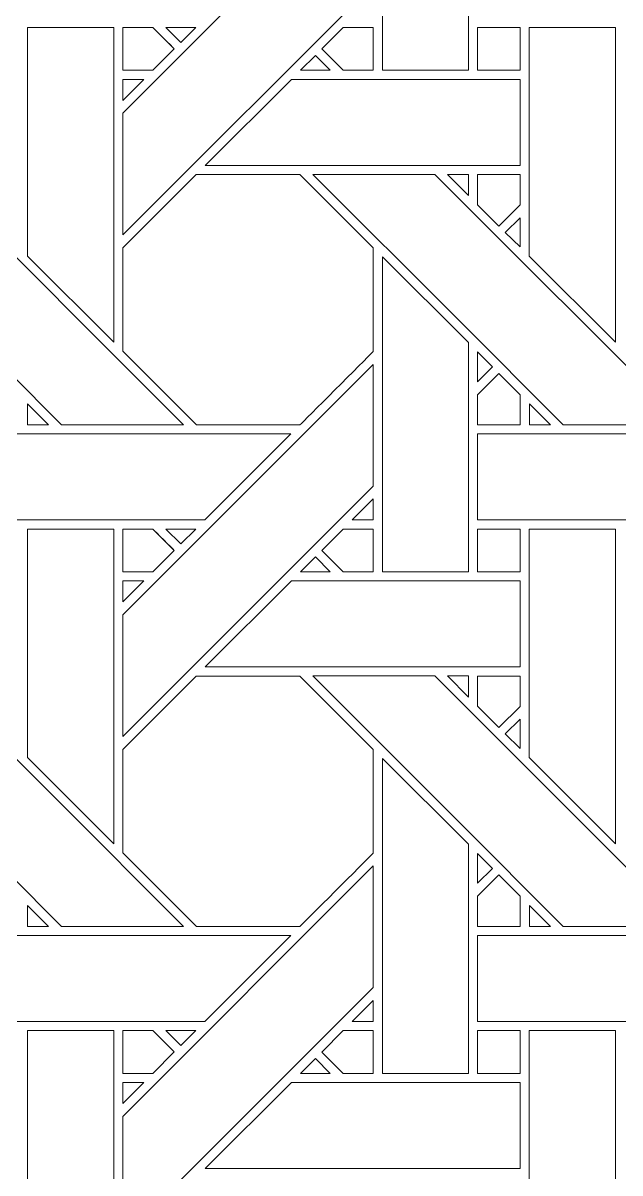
# Model space of a CAD drawing. Header units: inches. Extents: x 3.4 to 21.4, y 0.1 to 18.1.
# Drawn here: x 11.483 to 12.612, y 2.225 to 4.4 of the extents above; entities that cross this region are included whole.
import ezdxf

# ---------------------------------------------------------------- set-up
doc = ezdxf.new("R2010")
doc.units = ezdxf.units.IN
doc.header["$MEASUREMENT"] = 0
doc.layers.add('Design', color=7, linetype='Continuous', lineweight=0)

msp = doc.modelspace()

# ---------------------------------------------------------------- linework, layer by layer
at = {"layer": 'Design'}
for points, knots in [([(3.3829, 18.0948), (3.3829, 18.0948), (3.3829, 0.0948), (3.3829, 0.0948), (3.3829, 0.0948), (21.3829, 0.0948), (21.3829, 0.0948), (21.3829, 0.0948), (21.3829, 18.0948), (21.3829, 18.0948), (21.3829, 18.0948), (3.3829, 18.0948), (3.3829, 18.0948)], [0, 0, 0, 0, 1, 1, 1, 2, 2, 2, 3, 3, 3, 4, 4, 4, 4]), ([(4.2402, 17.2374), (4.2402, 17.2374), (4.2402, 0.9521), (4.2402, 0.9521), (4.2402, 0.9521), (20.5255, 0.9521), (20.5255, 0.9521), (20.5255, 0.9521), (20.5255, 17.2374), (20.5255, 17.2374), (20.5255, 17.2374), (4.2402, 17.2374), (4.2402, 17.2374)], [0, 0, 0, 0, 1, 1, 1, 2, 2, 2, 3, 3, 3, 4, 4, 4, 4]), ([(12.3252, 4.7444), (12.3252, 4.7444), (12.3252, 4.3108), (12.3252, 4.3108), (12.3252, 4.3108), (12.1625, 4.3108), (12.1625, 4.3108), (12.1625, 4.3108), (12.1625, 4.9066), (12.1625, 4.9066), (12.1625, 4.9066), (12.3252, 4.7444), (12.3252, 4.7444)], [0, 0, 0, 0, 1, 1, 1, 2, 2, 2, 3, 3, 3, 4, 4, 4, 4]), ([(11.6717, 4.2294), (11.6717, 4.2294), (12.1453, 4.7031), (12.1453, 4.7031), (12.1453, 4.7031), (12.1453, 4.473), (12.1453, 4.473), (12.1453, 4.473), (11.6717, 3.9994), (11.6717, 3.9994), (11.6717, 3.9994), (11.6717, 4.2294), (11.6717, 4.2294)], [0, 0, 0, 0, 1, 1, 1, 2, 2, 2, 3, 3, 3, 4, 4, 4, 4]), ([(11.6545, 4.3916), (11.6545, 4.3916), (11.6545, 3.7964), (11.6545, 3.7964), (11.6545, 3.7964), (11.4916, 3.9594), (11.4916, 3.9594), (11.4916, 3.9594), (11.4916, 4.3916), (11.4916, 4.3916), (11.4916, 4.3916), (11.6545, 4.3916), (11.6545, 4.3916)], [0, 0, 0, 0, 1, 1, 1, 2, 2, 2, 3, 3, 3, 4, 4, 4, 4]), ([(11.7287, 4.3915), (11.7339, 4.3864), (11.7646, 4.3556), (11.7691, 4.3512), (11.7691, 4.3512), (11.7286, 4.3107), (11.7286, 4.3107), (11.7286, 4.3107), (11.6717, 4.3107), (11.6717, 4.3107), (11.6717, 4.3107), (11.6717, 4.3915), (11.6717, 4.3915), (11.6717, 4.3915), (11.7287, 4.3915), (11.7287, 4.3915)], [0, 0, 0, 0, 1, 1, 1, 2, 2, 2, 3, 3, 3, 4, 4, 4, 5, 5, 5, 5]), ([(11.6717, 4.3915), (11.6717, 4.3915), (11.7287, 4.3915), (11.7287, 4.3915), (11.7337, 4.3865), (11.7645, 4.3557), (11.7691, 4.3512), (11.7691, 4.3512), (11.7286, 4.3107), (11.7286, 4.3107), (11.7286, 4.3107), (11.6717, 4.3107), (11.6717, 4.3107), (11.6717, 4.3107), (11.6717, 4.3915), (11.6717, 4.3915)], [0, 0, 0, 0, 1, 1, 1, 2, 2, 2, 3, 3, 3, 4, 4, 4, 5, 5, 5, 5]), ([(11.8095, 4.3916), (11.8095, 4.3916), (11.7813, 4.3634), (11.7813, 4.3634), (11.7813, 4.3634), (11.7531, 4.3916), (11.7531, 4.3916), (11.7531, 4.3916), (11.8095, 4.3916), (11.8095, 4.3916)], [0, 0, 0, 0, 1, 1, 1, 2, 2, 2, 3, 3, 3, 3]), ([(12.0882, 4.3107), (12.0882, 4.3107), (12.0479, 4.3511), (12.0479, 4.3511), (12.0479, 4.3511), (12.0883, 4.3915), (12.0883, 4.3915), (12.0883, 4.3915), (12.1453, 4.3915), (12.1453, 4.3915), (12.1453, 4.3915), (12.1453, 4.3107), (12.1453, 4.3107), (12.1453, 4.3107), (12.0882, 4.3107), (12.0882, 4.3107)], [0, 0, 0, 0, 1, 1, 1, 2, 2, 2, 3, 3, 3, 4, 4, 4, 5, 5, 5, 5]), ([(12.0479, 4.3511), (12.0479, 4.3511), (12.0883, 4.3915), (12.0883, 4.3915), (12.0883, 4.3915), (12.1453, 4.3915), (12.1453, 4.3915), (12.1453, 4.3915), (12.1453, 4.3107), (12.1453, 4.3107), (12.1453, 4.3107), (12.0882, 4.3107), (12.0882, 4.3107), (12.0882, 4.3107), (12.0479, 4.3511), (12.0479, 4.3511)], [0, 0, 0, 0, 1, 1, 1, 2, 2, 2, 3, 3, 3, 4, 4, 4, 5, 5, 5, 5]), ([(12.3425, 4.3915), (12.3425, 4.3915), (12.4228, 4.3915), (12.4228, 4.3915), (12.4228, 4.3915), (12.4228, 4.3107), (12.4228, 4.3107), (12.4228, 4.3107), (12.3425, 4.3107), (12.3425, 4.3107), (12.3425, 4.3107), (12.3425, 4.3915), (12.3425, 4.3915)], [0, 0, 0, 0, 1, 1, 1, 2, 2, 2, 3, 3, 3, 4, 4, 4, 4]), ([(12.4228, 4.3915), (12.4228, 4.3915), (12.4228, 4.3107), (12.4228, 4.3107), (12.4228, 4.3107), (12.3425, 4.3107), (12.3425, 4.3107), (12.3425, 4.3107), (12.3425, 4.3915), (12.3425, 4.3915), (12.3425, 4.3915), (12.4228, 4.3915), (12.4228, 4.3915)], [0, 0, 0, 0, 1, 1, 1, 2, 2, 2, 3, 3, 3, 4, 4, 4, 4]), ([(12.6032, 4.3916), (12.6032, 4.3916), (12.6032, 3.7964), (12.6032, 3.7964), (12.6032, 3.7964), (12.4403, 3.9594), (12.4403, 3.9594), (12.4403, 3.9594), (12.4403, 4.3916), (12.4403, 4.3916), (12.4403, 4.3916), (12.6032, 4.3916), (12.6032, 4.3916)], [0, 0, 0, 0, 1, 1, 1, 2, 2, 2, 3, 3, 3, 4, 4, 4, 4]), ([(12.064, 4.3108), (12.064, 4.3108), (12.0075, 4.3108), (12.0075, 4.3108), (12.0075, 4.3108), (12.0358, 4.339), (12.0358, 4.339), (12.0358, 4.339), (12.064, 4.3108), (12.064, 4.3108)], [0, 0, 0, 0, 1, 1, 1, 2, 2, 2, 3, 3, 3, 3]), ([(11.7115, 4.2936), (11.7115, 4.2936), (11.6717, 4.2538), (11.6717, 4.2538), (11.6717, 4.2538), (11.6717, 4.2936), (11.6717, 4.2936), (11.6717, 4.2936), (11.7115, 4.2936), (11.7115, 4.2936)], [0, 0, 0, 0, 1, 1, 1, 2, 2, 2, 3, 3, 3, 3]), ([(11.8275, 4.1308), (11.8275, 4.1308), (11.9904, 4.2936), (11.9904, 4.2936), (11.9904, 4.2936), (12.4228, 4.2936), (12.4228, 4.2936), (12.4228, 4.2936), (12.4228, 4.1308), (12.4228, 4.1308), (12.4228, 4.1308), (11.8275, 4.1308), (11.8275, 4.1308)], [0, 0, 0, 0, 1, 1, 1, 2, 2, 2, 3, 3, 3, 4, 4, 4, 4]), ([(11.3565, 3.84), (11.3565, 3.84), (11.0821, 4.1137), (11.0821, 4.1137), (11.0821, 4.1137), (11.313, 4.1137), (11.313, 4.1137), (11.313, 4.1137), (11.7867, 3.64), (11.7867, 3.64), (11.7867, 3.64), (11.5557, 3.64), (11.5557, 3.64), (11.5557, 3.64), (11.3565, 3.84), (11.3565, 3.84)], [0, 0, 0, 0, 1, 1, 1, 2, 2, 2, 3, 3, 3, 4, 4, 4, 5, 5, 5, 5]), ([(11.8104, 4.1136), (11.8104, 4.1136), (12.0066, 4.1136), (12.0066, 4.1136), (12.0066, 4.1136), (12.1453, 3.9749), (12.1453, 3.9749), (12.1453, 3.9749), (12.1453, 3.7787), (12.1453, 3.7787), (12.1275, 3.7608), (12.0156, 3.649), (12.0066, 3.64), (12.0066, 3.64), (11.8109, 3.64), (11.8109, 3.64), (11.8109, 3.64), (11.6717, 3.7793), (11.6717, 3.7793), (11.6717, 3.7793), (11.6717, 3.9749), (11.6717, 3.9749), (11.6717, 3.9749), (11.8104, 4.1136), (11.8104, 4.1136)], [0, 0, 0, 0, 1, 1, 1, 2, 2, 2, 3, 3, 3, 4, 4, 4, 5, 5, 5, 6, 6, 6, 7, 7, 7, 8, 8, 8, 8]), ([(11.6717, 3.7793), (11.6717, 3.7793), (11.6717, 3.9749), (11.6717, 3.9749), (11.6717, 3.9749), (11.8104, 4.1136), (11.8104, 4.1136), (11.8104, 4.1136), (12.0066, 4.1136), (12.0066, 4.1136), (12.0066, 4.1136), (12.1453, 3.9749), (12.1453, 3.9749), (12.1453, 3.9749), (12.1453, 3.7787), (12.1453, 3.7787), (12.1275, 3.7608), (12.0156, 3.649), (12.0066, 3.64), (12.0066, 3.64), (11.8109, 3.64), (11.8109, 3.64), (11.8109, 3.64), (11.6717, 3.7793), (11.6717, 3.7793)], [0, 0, 0, 0, 1, 1, 1, 2, 2, 2, 3, 3, 3, 4, 4, 4, 5, 5, 5, 6, 6, 6, 7, 7, 7, 8, 8, 8, 8]), ([(12.3052, 3.84), (12.3052, 3.84), (12.0308, 4.1137), (12.0308, 4.1137), (12.0308, 4.1137), (12.2618, 4.1137), (12.2618, 4.1137), (12.2618, 4.1137), (12.7354, 3.64), (12.7354, 3.64), (12.7354, 3.64), (12.5044, 3.64), (12.5044, 3.64), (12.5044, 3.64), (12.3052, 3.84), (12.3052, 3.84)], [0, 0, 0, 0, 1, 1, 1, 2, 2, 2, 3, 3, 3, 4, 4, 4, 5, 5, 5, 5]), ([(12.3253, 4.1137), (12.3253, 4.1137), (12.3253, 4.0739), (12.3253, 4.0739), (12.3253, 4.0739), (12.2859, 4.1137), (12.2859, 4.1137), (12.2859, 4.1137), (12.3253, 4.1137), (12.3253, 4.1137)], [0, 0, 0, 0, 1, 1, 1, 2, 2, 2, 3, 3, 3, 3]), ([(12.4228, 4.1137), (12.4228, 4.1137), (12.4228, 4.0561), (12.4228, 4.0561), (12.4228, 4.0561), (12.3828, 4.0161), (12.3828, 4.0161), (12.3828, 4.0161), (12.3425, 4.0564), (12.3425, 4.0564), (12.3425, 4.0564), (12.3425, 4.1137), (12.3425, 4.1137), (12.3425, 4.1137), (12.4228, 4.1137), (12.4228, 4.1137)], [0, 0, 0, 0, 1, 1, 1, 2, 2, 2, 3, 3, 3, 4, 4, 4, 5, 5, 5, 5]), ([(12.3828, 4.0161), (12.3828, 4.0161), (12.3425, 4.0564), (12.3425, 4.0564), (12.3425, 4.0564), (12.3425, 4.1137), (12.3425, 4.1137), (12.3425, 4.1137), (12.4228, 4.1137), (12.4228, 4.1137), (12.4228, 4.1137), (12.4228, 4.0561), (12.4228, 4.0561), (12.4228, 4.0561), (12.3828, 4.0161), (12.3828, 4.0161)], [0, 0, 0, 0, 1, 1, 1, 2, 2, 2, 3, 3, 3, 4, 4, 4, 5, 5, 5, 5]), ([(12.4228, 4.0318), (12.4228, 4.0318), (12.4228, 3.9767), (12.4228, 3.9767), (12.4228, 3.9767), (12.395, 4.0041), (12.395, 4.0041), (12.395, 4.0041), (12.4228, 4.0318), (12.4228, 4.0318)], [0, 0, 0, 0, 1, 1, 1, 2, 2, 2, 3, 3, 3, 3]), ([(12.3252, 3.7957), (12.3252, 3.7957), (12.3252, 3.362), (12.3252, 3.362), (12.3252, 3.362), (12.1625, 3.362), (12.1625, 3.362), (12.1625, 3.362), (12.1625, 3.9579), (12.1625, 3.9579), (12.1625, 3.9579), (12.3252, 3.7957), (12.3252, 3.7957)], [0, 0, 0, 0, 1, 1, 1, 2, 2, 2, 3, 3, 3, 4, 4, 4, 4]), ([(12.3425, 3.7215), (12.3425, 3.7215), (12.3425, 3.7782), (12.3425, 3.7782), (12.3425, 3.7782), (12.3707, 3.7497), (12.3707, 3.7497), (12.3707, 3.7497), (12.3425, 3.7215), (12.3425, 3.7215)], [0, 0, 0, 0, 1, 1, 1, 2, 2, 2, 3, 3, 3, 3]), ([(11.6717, 3.2807), (11.6717, 3.2807), (12.1453, 3.7543), (12.1453, 3.7543), (12.1453, 3.7543), (12.1453, 3.5243), (12.1453, 3.5243), (12.1453, 3.5243), (11.6717, 3.0506), (11.6717, 3.0506), (11.6717, 3.0506), (11.6717, 3.2807), (11.6717, 3.2807)], [0, 0, 0, 0, 1, 1, 1, 2, 2, 2, 3, 3, 3, 4, 4, 4, 4]), ([(12.3425, 3.6398), (12.3425, 3.6398), (12.3425, 3.6971), (12.3425, 3.6971), (12.3425, 3.6971), (12.3829, 3.7374), (12.3829, 3.7374), (12.3829, 3.7374), (12.4232, 3.6971), (12.4232, 3.6971), (12.4232, 3.6971), (12.4232, 3.6398), (12.4232, 3.6398), (12.4232, 3.6398), (12.3425, 3.6398), (12.3425, 3.6398)], [0, 0, 0, 0, 1, 1, 1, 2, 2, 2, 3, 3, 3, 4, 4, 4, 5, 5, 5, 5]), ([(12.3829, 3.7374), (12.3829, 3.7374), (12.4232, 3.6971), (12.4232, 3.6971), (12.4232, 3.6971), (12.4232, 3.6398), (12.4232, 3.6398), (12.4232, 3.6398), (12.3425, 3.6398), (12.3425, 3.6398), (12.3425, 3.6398), (12.3425, 3.6971), (12.3425, 3.6971), (12.3425, 3.6971), (12.3829, 3.7374), (12.3829, 3.7374)], [0, 0, 0, 0, 1, 1, 1, 2, 2, 2, 3, 3, 3, 4, 4, 4, 5, 5, 5, 5]), ([(11.5314, 3.64), (11.5314, 3.64), (11.4917, 3.64), (11.4917, 3.64), (11.4917, 3.64), (11.4917, 3.6798), (11.4917, 3.6798), (11.4917, 3.6798), (11.5314, 3.64), (11.5314, 3.64)], [0, 0, 0, 0, 1, 1, 1, 2, 2, 2, 3, 3, 3, 3]), ([(12.4802, 3.64), (12.4802, 3.64), (12.4405, 3.64), (12.4405, 3.64), (12.4405, 3.64), (12.4405, 3.6798), (12.4405, 3.6798), (12.4405, 3.6798), (12.4802, 3.64), (12.4802, 3.64)], [0, 0, 0, 0, 1, 1, 1, 2, 2, 2, 3, 3, 3, 3]), ([(11.3938, 3.4601), (11.3938, 3.4601), (11.3938, 3.6228), (11.3938, 3.6228), (11.3938, 3.6228), (11.9895, 3.6228), (11.9895, 3.6228), (11.9895, 3.6228), (11.8268, 3.4601), (11.8268, 3.4601), (11.8268, 3.4601), (11.3938, 3.4601), (11.3938, 3.4601)], [0, 0, 0, 0, 1, 1, 1, 2, 2, 2, 3, 3, 3, 4, 4, 4, 4]), ([(12.3425, 3.4601), (12.3425, 3.4601), (12.3425, 3.6228), (12.3425, 3.6228), (12.3425, 3.6228), (12.9383, 3.6228), (12.9383, 3.6228), (12.9383, 3.6228), (12.7755, 3.4601), (12.7755, 3.4601), (12.7755, 3.4601), (12.3425, 3.4601), (12.3425, 3.4601)], [0, 0, 0, 0, 1, 1, 1, 2, 2, 2, 3, 3, 3, 4, 4, 4, 4]), ([(12.1056, 3.4601), (12.1056, 3.4601), (12.1453, 3.4999), (12.1453, 3.4999), (12.1453, 3.4999), (12.1453, 3.4601), (12.1453, 3.4601), (12.1453, 3.4601), (12.1056, 3.4601), (12.1056, 3.4601)], [0, 0, 0, 0, 1, 1, 1, 2, 2, 2, 3, 3, 3, 3]), ([(11.6545, 3.4428), (11.6545, 3.4428), (11.6545, 2.8477), (11.6545, 2.8477), (11.6545, 2.8477), (11.4916, 3.0106), (11.4916, 3.0106), (11.4916, 3.0106), (11.4916, 3.4428), (11.4916, 3.4428), (11.4916, 3.4428), (11.6545, 3.4428), (11.6545, 3.4428)], [0, 0, 0, 0, 1, 1, 1, 2, 2, 2, 3, 3, 3, 4, 4, 4, 4]), ([(11.7287, 3.4428), (11.7339, 3.4377), (11.7646, 3.4069), (11.7691, 3.4024), (11.7691, 3.4024), (11.7286, 3.362), (11.7286, 3.362), (11.7286, 3.362), (11.6717, 3.362), (11.6717, 3.362), (11.6717, 3.362), (11.6717, 3.4428), (11.6717, 3.4428), (11.6717, 3.4428), (11.7287, 3.4428), (11.7287, 3.4428)], [0, 0, 0, 0, 1, 1, 1, 2, 2, 2, 3, 3, 3, 4, 4, 4, 5, 5, 5, 5]), ([(11.6717, 3.4428), (11.6717, 3.4428), (11.7287, 3.4428), (11.7287, 3.4428), (11.7287, 3.4428), (11.7691, 3.4024), (11.7691, 3.4024), (11.7691, 3.4024), (11.7286, 3.362), (11.7286, 3.362), (11.7286, 3.362), (11.6717, 3.362), (11.6717, 3.362), (11.6717, 3.362), (11.6717, 3.4428), (11.6717, 3.4428)], [0, 0, 0, 0, 1, 1, 1, 2, 2, 2, 3, 3, 3, 4, 4, 4, 5, 5, 5, 5]), ([(11.8095, 3.4428), (11.8095, 3.4428), (11.7813, 3.4147), (11.7813, 3.4147), (11.7813, 3.4147), (11.7531, 3.4428), (11.7531, 3.4428), (11.7531, 3.4428), (11.8095, 3.4428), (11.8095, 3.4428)], [0, 0, 0, 0, 1, 1, 1, 2, 2, 2, 3, 3, 3, 3]), ([(12.0882, 3.362), (12.0882, 3.362), (12.0479, 3.4024), (12.0479, 3.4024), (12.0479, 3.4024), (12.0883, 3.4428), (12.0883, 3.4428), (12.0883, 3.4428), (12.1453, 3.4428), (12.1453, 3.4428), (12.1453, 3.4428), (12.1453, 3.362), (12.1453, 3.362), (12.1453, 3.362), (12.0882, 3.362), (12.0882, 3.362)], [0, 0, 0, 0, 1, 1, 1, 2, 2, 2, 3, 3, 3, 4, 4, 4, 5, 5, 5, 5]), ([(12.0479, 3.4024), (12.0479, 3.4024), (12.0883, 3.4428), (12.0883, 3.4428), (12.0883, 3.4428), (12.1453, 3.4428), (12.1453, 3.4428), (12.1453, 3.4428), (12.1453, 3.362), (12.1453, 3.362), (12.1453, 3.362), (12.0882, 3.362), (12.0882, 3.362), (12.0882, 3.362), (12.0479, 3.4024), (12.0479, 3.4024)], [0, 0, 0, 0, 1, 1, 1, 2, 2, 2, 3, 3, 3, 4, 4, 4, 5, 5, 5, 5]), ([(12.3425, 3.4428), (12.3425, 3.4428), (12.4228, 3.4428), (12.4228, 3.4428), (12.4228, 3.4428), (12.4228, 3.362), (12.4228, 3.362), (12.4228, 3.362), (12.3425, 3.362), (12.3425, 3.362), (12.3425, 3.362), (12.3425, 3.4428), (12.3425, 3.4428)], [0, 0, 0, 0, 1, 1, 1, 2, 2, 2, 3, 3, 3, 4, 4, 4, 4]), ([(12.4228, 3.4428), (12.4228, 3.4428), (12.4228, 3.362), (12.4228, 3.362), (12.4228, 3.362), (12.3425, 3.362), (12.3425, 3.362), (12.3425, 3.362), (12.3425, 3.4428), (12.3425, 3.4428), (12.3425, 3.4428), (12.4228, 3.4428), (12.4228, 3.4428)], [0, 0, 0, 0, 1, 1, 1, 2, 2, 2, 3, 3, 3, 4, 4, 4, 4]), ([(12.6032, 3.4428), (12.6032, 3.4428), (12.6032, 2.8477), (12.6032, 2.8477), (12.6032, 2.8477), (12.4403, 3.0106), (12.4403, 3.0106), (12.4403, 3.0106), (12.4403, 3.4428), (12.4403, 3.4428), (12.4403, 3.4428), (12.6032, 3.4428), (12.6032, 3.4428)], [0, 0, 0, 0, 1, 1, 1, 2, 2, 2, 3, 3, 3, 4, 4, 4, 4]), ([(12.064, 3.362), (12.064, 3.362), (12.0075, 3.362), (12.0075, 3.362), (12.0075, 3.362), (12.0358, 3.3903), (12.0358, 3.3903), (12.0358, 3.3903), (12.064, 3.362), (12.064, 3.362)], [0, 0, 0, 0, 1, 1, 1, 2, 2, 2, 3, 3, 3, 3]), ([(11.7115, 3.3449), (11.7115, 3.3449), (11.6717, 3.3051), (11.6717, 3.3051), (11.6717, 3.3051), (11.6717, 3.3449), (11.6717, 3.3449), (11.6717, 3.3449), (11.7115, 3.3449), (11.7115, 3.3449)], [0, 0, 0, 0, 1, 1, 1, 2, 2, 2, 3, 3, 3, 3]), ([(11.8275, 3.1821), (11.8275, 3.1821), (11.9904, 3.3449), (11.9904, 3.3449), (11.9904, 3.3449), (12.4228, 3.3449), (12.4228, 3.3449), (12.4228, 3.3449), (12.4228, 3.1821), (12.4228, 3.1821), (12.4228, 3.1821), (11.8275, 3.1821), (11.8275, 3.1821)], [0, 0, 0, 0, 1, 1, 1, 2, 2, 2, 3, 3, 3, 4, 4, 4, 4]), ([(11.3565, 2.8912), (11.3565, 2.8912), (11.0821, 3.165), (11.0821, 3.165), (11.0821, 3.165), (11.313, 3.165), (11.313, 3.165), (11.313, 3.165), (11.7867, 2.6913), (11.7867, 2.6913), (11.7867, 2.6913), (11.5557, 2.6913), (11.5557, 2.6913), (11.5557, 2.6913), (11.3565, 2.8912), (11.3565, 2.8912)], [0, 0, 0, 0, 1, 1, 1, 2, 2, 2, 3, 3, 3, 4, 4, 4, 5, 5, 5, 5]), ([(11.8104, 3.1649), (11.8104, 3.1649), (12.0066, 3.1649), (12.0066, 3.1649), (12.0066, 3.1649), (12.1453, 3.0262), (12.1453, 3.0262), (12.1453, 3.0262), (12.1453, 2.83), (12.1453, 2.83), (12.1275, 2.812), (12.0156, 2.7003), (12.0066, 2.6913), (12.0066, 2.6913), (11.8109, 2.6913), (11.8109, 2.6913), (11.8109, 2.6913), (11.6717, 2.8305), (11.6717, 2.8305), (11.6717, 2.8305), (11.6717, 3.0262), (11.6717, 3.0262), (11.6717, 3.0262), (11.8104, 3.1649), (11.8104, 3.1649)], [0, 0, 0, 0, 1, 1, 1, 2, 2, 2, 3, 3, 3, 4, 4, 4, 5, 5, 5, 6, 6, 6, 7, 7, 7, 8, 8, 8, 8]), ([(11.6717, 2.8305), (11.6717, 2.8305), (11.6717, 3.0262), (11.6717, 3.0262), (11.6717, 3.0262), (11.8104, 3.1649), (11.8104, 3.1649), (11.8104, 3.1649), (12.0066, 3.1649), (12.0066, 3.1649), (12.0066, 3.1649), (12.1453, 3.0262), (12.1453, 3.0262), (12.1453, 3.0262), (12.1453, 2.83), (12.1453, 2.83), (12.1275, 2.812), (12.0156, 2.7003), (12.0066, 2.6913), (12.0066, 2.6913), (11.8109, 2.6913), (11.8109, 2.6913), (11.8109, 2.6913), (11.6717, 2.8305), (11.6717, 2.8305)], [0, 0, 0, 0, 1, 1, 1, 2, 2, 2, 3, 3, 3, 4, 4, 4, 5, 5, 5, 6, 6, 6, 7, 7, 7, 8, 8, 8, 8]), ([(12.3052, 2.8912), (12.3052, 2.8912), (12.0308, 3.165), (12.0308, 3.165), (12.0308, 3.165), (12.2618, 3.165), (12.2618, 3.165), (12.2618, 3.165), (12.7354, 2.6913), (12.7354, 2.6913), (12.7354, 2.6913), (12.5044, 2.6913), (12.5044, 2.6913), (12.5044, 2.6913), (12.3052, 2.8912), (12.3052, 2.8912)], [0, 0, 0, 0, 1, 1, 1, 2, 2, 2, 3, 3, 3, 4, 4, 4, 5, 5, 5, 5]), ([(12.3253, 3.165), (12.3253, 3.165), (12.3253, 3.1251), (12.3253, 3.1251), (12.3253, 3.1251), (12.2859, 3.165), (12.2859, 3.165), (12.2859, 3.165), (12.3253, 3.165), (12.3253, 3.165)], [0, 0, 0, 0, 1, 1, 1, 2, 2, 2, 3, 3, 3, 3]), ([(12.4228, 3.1649), (12.4228, 3.1649), (12.4228, 3.1073), (12.4228, 3.1073), (12.4228, 3.1073), (12.3828, 3.0674), (12.3828, 3.0674), (12.3828, 3.0674), (12.3425, 3.1077), (12.3425, 3.1077), (12.3425, 3.1077), (12.3425, 3.1649), (12.3425, 3.1649), (12.3425, 3.1649), (12.4228, 3.1649), (12.4228, 3.1649)], [0, 0, 0, 0, 1, 1, 1, 2, 2, 2, 3, 3, 3, 4, 4, 4, 5, 5, 5, 5]), ([(12.3828, 3.0674), (12.3828, 3.0674), (12.3425, 3.1077), (12.3425, 3.1077), (12.3425, 3.1077), (12.3425, 3.1649), (12.3425, 3.1649), (12.3425, 3.1649), (12.4228, 3.1649), (12.4228, 3.1649), (12.4228, 3.1649), (12.4228, 3.1073), (12.4228, 3.1073), (12.4228, 3.1073), (12.3828, 3.0674), (12.3828, 3.0674)], [0, 0, 0, 0, 1, 1, 1, 2, 2, 2, 3, 3, 3, 4, 4, 4, 5, 5, 5, 5]), ([(12.4228, 3.0831), (12.4228, 3.0831), (12.4228, 3.028), (12.4228, 3.028), (12.4228, 3.028), (12.395, 3.0553), (12.395, 3.0553), (12.395, 3.0553), (12.4228, 3.0831), (12.4228, 3.0831)], [0, 0, 0, 0, 1, 1, 1, 2, 2, 2, 3, 3, 3, 3]), ([(12.3252, 2.847), (12.3252, 2.847), (12.3252, 2.4133), (12.3252, 2.4133), (12.3252, 2.4133), (12.1625, 2.4133), (12.1625, 2.4133), (12.1625, 2.4133), (12.1625, 3.0091), (12.1625, 3.0091), (12.1625, 3.0091), (12.3252, 2.847), (12.3252, 2.847)], [0, 0, 0, 0, 1, 1, 1, 2, 2, 2, 3, 3, 3, 4, 4, 4, 4]), ([(12.3425, 2.7728), (12.3425, 2.7728), (12.3425, 2.8295), (12.3425, 2.8295), (12.3425, 2.8295), (12.3707, 2.8009), (12.3707, 2.8009), (12.3707, 2.8009), (12.3425, 2.7728), (12.3425, 2.7728)], [0, 0, 0, 0, 1, 1, 1, 2, 2, 2, 3, 3, 3, 3]), ([(11.6717, 2.332), (11.6717, 2.332), (12.1453, 2.8056), (12.1453, 2.8056), (12.1453, 2.8056), (12.1453, 2.5756), (12.1453, 2.5756), (12.1453, 2.5756), (11.6717, 2.1019), (11.6717, 2.1019), (11.6717, 2.1019), (11.6717, 2.332), (11.6717, 2.332)], [0, 0, 0, 0, 1, 1, 1, 2, 2, 2, 3, 3, 3, 4, 4, 4, 4]), ([(12.3425, 2.691), (12.3425, 2.691), (12.3425, 2.7483), (12.3425, 2.7483), (12.3425, 2.7483), (12.3829, 2.7887), (12.3829, 2.7887), (12.3829, 2.7887), (12.4232, 2.7483), (12.4232, 2.7483), (12.4232, 2.7483), (12.4232, 2.691), (12.4232, 2.691), (12.4232, 2.691), (12.3425, 2.691), (12.3425, 2.691)], [0, 0, 0, 0, 1, 1, 1, 2, 2, 2, 3, 3, 3, 4, 4, 4, 5, 5, 5, 5]), ([(12.3829, 2.7887), (12.3829, 2.7887), (12.4232, 2.7483), (12.4232, 2.7483), (12.4232, 2.7483), (12.4232, 2.691), (12.4232, 2.691), (12.4232, 2.691), (12.3425, 2.691), (12.3425, 2.691), (12.3425, 2.691), (12.3425, 2.7483), (12.3425, 2.7483), (12.3425, 2.7483), (12.3829, 2.7887), (12.3829, 2.7887)], [0, 0, 0, 0, 1, 1, 1, 2, 2, 2, 3, 3, 3, 4, 4, 4, 5, 5, 5, 5]), ([(11.5314, 2.6913), (11.5314, 2.6913), (11.4917, 2.6913), (11.4917, 2.6913), (11.4917, 2.6913), (11.4917, 2.7311), (11.4917, 2.7311), (11.4917, 2.7311), (11.5314, 2.6913), (11.5314, 2.6913)], [0, 0, 0, 0, 1, 1, 1, 2, 2, 2, 3, 3, 3, 3]), ([(12.4802, 2.6913), (12.4802, 2.6913), (12.4405, 2.6913), (12.4405, 2.6913), (12.4405, 2.6913), (12.4405, 2.7311), (12.4405, 2.7311), (12.4405, 2.7311), (12.4802, 2.6913), (12.4802, 2.6913)], [0, 0, 0, 0, 1, 1, 1, 2, 2, 2, 3, 3, 3, 3]), ([(11.3938, 2.5114), (11.3938, 2.5114), (11.3938, 2.6741), (11.3938, 2.6741), (11.3938, 2.6741), (11.9895, 2.6741), (11.9895, 2.6741), (11.9895, 2.6741), (11.8268, 2.5114), (11.8268, 2.5114), (11.8268, 2.5114), (11.3938, 2.5114), (11.3938, 2.5114)], [0, 0, 0, 0, 1, 1, 1, 2, 2, 2, 3, 3, 3, 4, 4, 4, 4]), ([(12.3425, 2.5114), (12.3425, 2.5114), (12.3425, 2.6741), (12.3425, 2.6741), (12.3425, 2.6741), (12.9382, 2.6741), (12.9382, 2.6741), (12.9382, 2.6741), (12.7755, 2.5114), (12.7755, 2.5114), (12.7755, 2.5114), (12.3425, 2.5114), (12.3425, 2.5114)], [0, 0, 0, 0, 1, 1, 1, 2, 2, 2, 3, 3, 3, 4, 4, 4, 4]), ([(12.1056, 2.5114), (12.1056, 2.5114), (12.1453, 2.5512), (12.1453, 2.5512), (12.1453, 2.5512), (12.1453, 2.5114), (12.1453, 2.5114), (12.1453, 2.5114), (12.1056, 2.5114), (12.1056, 2.5114)], [0, 0, 0, 0, 1, 1, 1, 2, 2, 2, 3, 3, 3, 3]), ([(11.6545, 2.4941), (11.6545, 2.4941), (11.6545, 1.899), (11.6545, 1.899), (11.6545, 1.899), (11.4916, 2.0619), (11.4916, 2.0619), (11.4916, 2.0619), (11.4916, 2.4941), (11.4916, 2.4941), (11.4916, 2.4941), (11.6545, 2.4941), (11.6545, 2.4941)], [0, 0, 0, 0, 1, 1, 1, 2, 2, 2, 3, 3, 3, 4, 4, 4, 4]), ([(11.7287, 2.4941), (11.7339, 2.4889), (11.7646, 2.4581), (11.7691, 2.4537), (11.7691, 2.4537), (11.7286, 2.4133), (11.7286, 2.4133), (11.7286, 2.4133), (11.6717, 2.4133), (11.6717, 2.4133), (11.6717, 2.4133), (11.6717, 2.4941), (11.6717, 2.4941), (11.6717, 2.4941), (11.7287, 2.4941), (11.7287, 2.4941)], [0, 0, 0, 0, 1, 1, 1, 2, 2, 2, 3, 3, 3, 4, 4, 4, 5, 5, 5, 5]), ([(11.6717, 2.4941), (11.6717, 2.4941), (11.7287, 2.4941), (11.7287, 2.4941), (11.7339, 2.4889), (11.7646, 2.4581), (11.7691, 2.4537), (11.7691, 2.4537), (11.7286, 2.4133), (11.7286, 2.4133), (11.7286, 2.4133), (11.6717, 2.4133), (11.6717, 2.4133), (11.6717, 2.4133), (11.6717, 2.4941), (11.6717, 2.4941)], [0, 0, 0, 0, 1, 1, 1, 2, 2, 2, 3, 3, 3, 4, 4, 4, 5, 5, 5, 5]), ([(11.8095, 2.4941), (11.8095, 2.4941), (11.7813, 2.4659), (11.7813, 2.4659), (11.7813, 2.4659), (11.7531, 2.4941), (11.7531, 2.4941), (11.7531, 2.4941), (11.8095, 2.4941), (11.8095, 2.4941)], [0, 0, 0, 0, 1, 1, 1, 2, 2, 2, 3, 3, 3, 3]), ([(12.0882, 2.4133), (12.0882, 2.4133), (12.0479, 2.4536), (12.0479, 2.4536), (12.0479, 2.4536), (12.0883, 2.4941), (12.0883, 2.4941), (12.0883, 2.4941), (12.1453, 2.4941), (12.1453, 2.4941), (12.1453, 2.4941), (12.1453, 2.4133), (12.1453, 2.4133), (12.1453, 2.4133), (12.0882, 2.4133), (12.0882, 2.4133)], [0, 0, 0, 0, 1, 1, 1, 2, 2, 2, 3, 3, 3, 4, 4, 4, 5, 5, 5, 5]), ([(12.0479, 2.4536), (12.0479, 2.4536), (12.0883, 2.4941), (12.0883, 2.4941), (12.0883, 2.4941), (12.1453, 2.4941), (12.1453, 2.4941), (12.1453, 2.4941), (12.1453, 2.4133), (12.1453, 2.4133), (12.1453, 2.4133), (12.0882, 2.4133), (12.0882, 2.4133), (12.0882, 2.4133), (12.0479, 2.4536), (12.0479, 2.4536)], [0, 0, 0, 0, 1, 1, 1, 2, 2, 2, 3, 3, 3, 4, 4, 4, 5, 5, 5, 5]), ([(12.3425, 2.4941), (12.3425, 2.4941), (12.4228, 2.4941), (12.4228, 2.4941), (12.4228, 2.4941), (12.4228, 2.4133), (12.4228, 2.4133), (12.4228, 2.4133), (12.3425, 2.4133), (12.3425, 2.4133), (12.3425, 2.4133), (12.3425, 2.4941), (12.3425, 2.4941)], [0, 0, 0, 0, 1, 1, 1, 2, 2, 2, 3, 3, 3, 4, 4, 4, 4]), ([(12.4228, 2.4941), (12.4228, 2.4941), (12.4228, 2.4133), (12.4228, 2.4133), (12.4228, 2.4133), (12.3425, 2.4133), (12.3425, 2.4133), (12.3425, 2.4133), (12.3425, 2.4941), (12.3425, 2.4941), (12.3425, 2.4941), (12.4228, 2.4941), (12.4228, 2.4941)], [0, 0, 0, 0, 1, 1, 1, 2, 2, 2, 3, 3, 3, 4, 4, 4, 4]), ([(12.6032, 2.4941), (12.6032, 2.4941), (12.6032, 1.899), (12.6032, 1.899), (12.6032, 1.899), (12.4403, 2.0619), (12.4403, 2.0619), (12.4403, 2.0619), (12.4403, 2.4941), (12.4403, 2.4941), (12.4403, 2.4941), (12.6032, 2.4941), (12.6032, 2.4941)], [0, 0, 0, 0, 1, 1, 1, 2, 2, 2, 3, 3, 3, 4, 4, 4, 4]), ([(12.064, 2.4133), (12.064, 2.4133), (12.0075, 2.4133), (12.0075, 2.4133), (12.0075, 2.4133), (12.0358, 2.4416), (12.0358, 2.4416), (12.0358, 2.4416), (12.064, 2.4133), (12.064, 2.4133)], [0, 0, 0, 0, 1, 1, 1, 2, 2, 2, 3, 3, 3, 3]), ([(11.7115, 2.3962), (11.7115, 2.3962), (11.6717, 2.3564), (11.6717, 2.3564), (11.6717, 2.3564), (11.6717, 2.3962), (11.6717, 2.3962), (11.6717, 2.3962), (11.7115, 2.3962), (11.7115, 2.3962)], [0, 0, 0, 0, 1, 1, 1, 2, 2, 2, 3, 3, 3, 3]), ([(11.8275, 2.2334), (11.8275, 2.2334), (11.9904, 2.3962), (11.9904, 2.3962), (11.9904, 2.3962), (12.4228, 2.3962), (12.4228, 2.3962), (12.4228, 2.3962), (12.4228, 2.2334), (12.4228, 2.2334), (12.4228, 2.2334), (11.8275, 2.2334), (11.8275, 2.2334)], [0, 0, 0, 0, 1, 1, 1, 2, 2, 2, 3, 3, 3, 4, 4, 4, 4])]:
    msp.add_open_spline(points, degree=3, knots=knots, dxfattribs=at)

doc.saveas('drawing.dxf')
